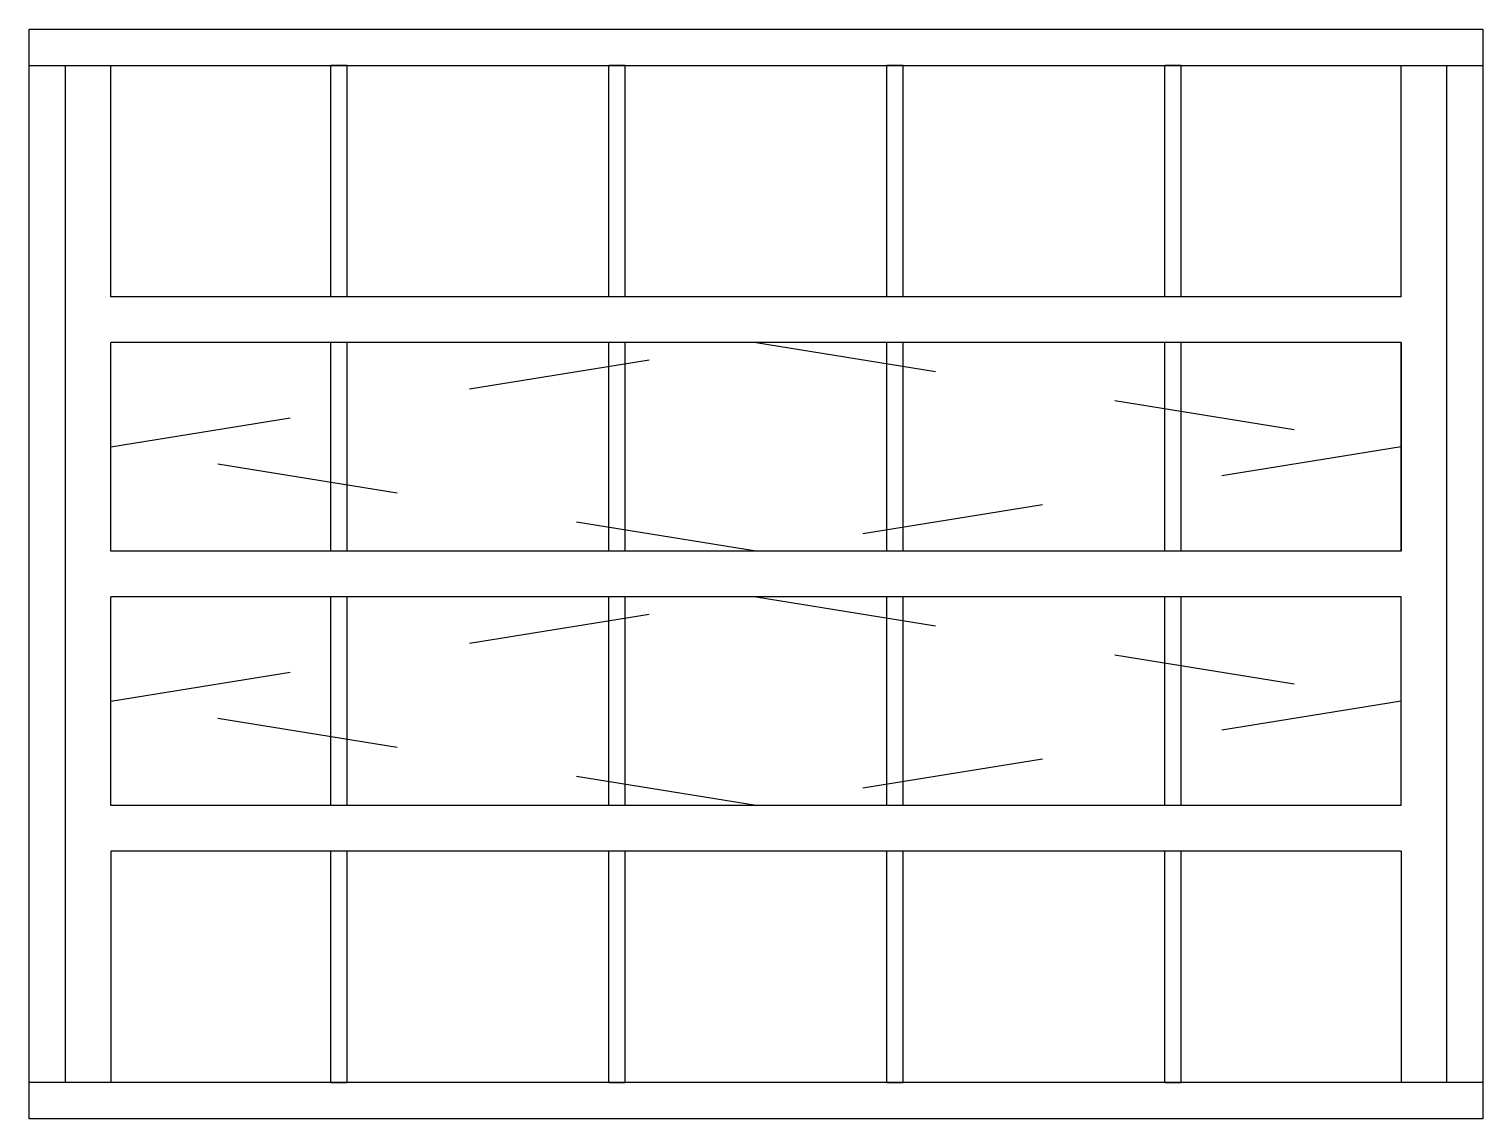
# Model space of a CAD drawing. Header units: millimetres. Extents: x 339.456 to 340.256, y 1323.38 to 1323.98.
import ezdxf

# ---------------------------------------------------------------- set-up
doc = ezdxf.new("R2010")
doc.units = ezdxf.units.MM
doc.header["$LTSCALE"] = 0.5
doc.linetypes.add('HIDDEN2', pattern=[0.1875, 0.125, -0.0625])
doc.layers.add('Gravia_Janelas', color=1, linetype='Continuous')
doc.layers.add('Gravia_Janelas_hidden2', color=1, linetype='HIDDEN2')

msp = doc.modelspace()

# ---------------------------------------------------------------- linework, layer by layer
at = {"layer": 'Gravia_Janelas', "color": 2, "linetype": 'Continuous'}
for p, q in [((339.45621, 1323.97953), (340.25621, 1323.97953)), ((339.45621, 1323.37953), (339.45621, 1323.97953)), ((340.25621, 1323.97953), (340.25621, 1323.37953)), ((340.25621, 1323.37953), (339.45621, 1323.37953))]:
    msp.add_line(p, q, dxfattribs=at)
at = {"layer": 'Gravia_Janelas', "linetype": 'Continuous'}
for p, q in [((339.45621, 1323.95953), (340.25621, 1323.95953)), ((339.47621, 1323.39953), (339.47621, 1323.95953)), ((339.47621, 1323.39953), (339.47621, 1323.95953)), ((339.47621, 1323.39953), (339.47621, 1323.95953)), ((339.47621, 1323.39953), (339.47621, 1323.95953)), ((339.50121, 1323.83203), (339.50121, 1323.95953)), ((340.21121, 1323.83203), (340.21121, 1323.95953)), ((340.23621, 1323.95953), (340.23621, 1323.39953)), ((340.23621, 1323.95953), (340.23621, 1323.39953)), ((340.23621, 1323.95953), (340.23621, 1323.39953)), ((340.23621, 1323.95953), (340.23621, 1323.39953)), ((340.21121, 1323.83203), (339.50121, 1323.83203)), ((340.21121, 1323.80703), (339.50121, 1323.80703)), ((340.21121, 1323.80703), (339.50121, 1323.80703)), ((339.50121, 1323.69203), (339.50121, 1323.80703)), ((340.21121, 1323.69203), (340.21121, 1323.80703)), ((340.21121, 1323.80703), (340.21121, 1323.69203)), ((340.21121, 1323.69203), (339.50121, 1323.69203)), ((340.21121, 1323.69203), (339.50121, 1323.69203)), ((340.21121, 1323.66703), (339.50121, 1323.66703)), ((340.21121, 1323.66703), (339.50121, 1323.66703)), ((339.50121, 1323.55203), (339.50121, 1323.66703)), ((339.50121, 1323.55203), (339.50121, 1323.66703)), ((340.21121, 1323.55203), (340.21121, 1323.66703)), ((340.21121, 1323.55203), (339.50121, 1323.55203)), ((340.21121, 1323.55203), (339.50121, 1323.55203)), ((340.21121, 1323.52703), (339.50121, 1323.52703)), ((339.50121, 1323.52703), (339.50121, 1323.39953)), ((340.21121, 1323.52703), (340.21121, 1323.39953)), ((340.25621, 1323.39953), (339.45621, 1323.39953))]:
    msp.add_line(p, q, dxfattribs=at)
at = {"layer": 'Gravia_Janelas'}
for p, q in [((339.62222, 1323.83203), (339.62222, 1323.95953)), ((339.6312, 1323.95953), (339.62222, 1323.95953)), ((339.6312, 1323.83203), (339.6312, 1323.95953)), ((339.77522, 1323.83203), (339.77522, 1323.95953)), ((339.7842, 1323.95953), (339.77522, 1323.95953)), ((339.7842, 1323.83203), (339.7842, 1323.95953)), ((339.92822, 1323.83203), (339.92822, 1323.95953)), ((339.9372, 1323.95953), (339.92822, 1323.95953)), ((339.9372, 1323.83203), (339.9372, 1323.95953)), ((340.08122, 1323.83203), (340.08122, 1323.95953)), ((340.0902, 1323.95953), (340.08122, 1323.95953)), ((340.0902, 1323.83203), (340.0902, 1323.95953)), ((339.62222, 1323.69203), (339.62222, 1323.80703)), ((339.6312, 1323.69203), (339.6312, 1323.80703)), ((339.77522, 1323.69203), (339.77522, 1323.80703)), ((339.7842, 1323.69203), (339.7842, 1323.80703)), ((339.92822, 1323.69203), (339.92822, 1323.80703)), ((339.9372, 1323.69203), (339.9372, 1323.80703)), ((340.08122, 1323.69203), (340.08122, 1323.80703)), ((340.0902, 1323.69203), (340.0902, 1323.80703)), ((339.62222, 1323.55203), (339.62222, 1323.66703)), ((339.6312, 1323.55203), (339.6312, 1323.66703)), ((339.77522, 1323.55203), (339.77522, 1323.66703)), ((339.7842, 1323.55203), (339.7842, 1323.66703)), ((339.92822, 1323.55203), (339.92822, 1323.66703)), ((339.9372, 1323.55203), (339.9372, 1323.66703)), ((340.08122, 1323.55203), (340.08122, 1323.66703)), ((340.0902, 1323.55203), (340.0902, 1323.66703)), ((339.62222, 1323.39953), (339.62222, 1323.52703)), ((339.6312, 1323.39953), (339.6312, 1323.52703)), ((339.77522, 1323.39953), (339.77522, 1323.52703)), ((339.7842, 1323.39953), (339.7842, 1323.52703)), ((339.92822, 1323.39953), (339.92822, 1323.52703)), ((339.9372, 1323.39953), (339.9372, 1323.52703)), ((340.08122, 1323.39953), (340.08122, 1323.52703)), ((340.0902, 1323.39953), (340.0902, 1323.52703)), ((339.62222, 1323.39953), (339.6312, 1323.39953)), ((339.77522, 1323.39953), (339.7842, 1323.39953)), ((339.92822, 1323.39953), (339.9372, 1323.39953)), ((340.08122, 1323.39953), (340.0902, 1323.39953))]:
    msp.add_line(p, q, dxfattribs=at)
at = {"layer": 'Gravia_Janelas_hidden2'}
for p, q in [((339.50121, 1323.74953), (339.85621, 1323.80703)), ((339.85621, 1323.80703), (340.21121, 1323.74953)), ((339.85621, 1323.69203), (339.50121, 1323.74953)), ((340.21121, 1323.74953), (339.85621, 1323.69203)), ((339.50121, 1323.60953), (339.85621, 1323.66703)), ((339.85621, 1323.66703), (340.21121, 1323.60953)), ((339.85621, 1323.55203), (339.50121, 1323.60953)), ((340.21121, 1323.60953), (339.85621, 1323.55203))]:
    msp.add_line(p, q, dxfattribs=at)

doc.saveas('drawing.dxf')
